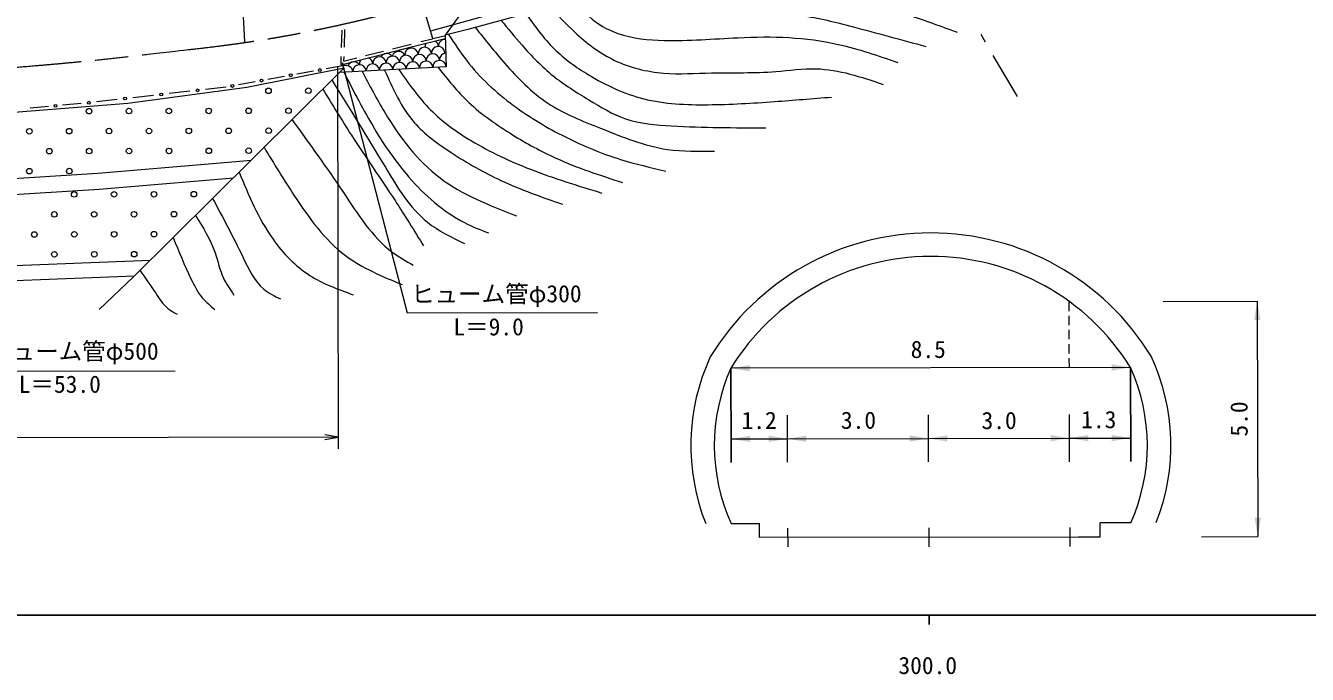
# Model space of a CAD drawing. Units: millimetres, scale not verified. Extents: x 40000 to 680000, y 20000 to 380000.
# Drawn here: x 271892 to 408222, y 198715 to 267638 of the extents above; entities that cross this region are included whole.
import ezdxf
from ezdxf.enums import TextEntityAlignment as Align

# ---------------------------------------------------------------- set-up
doc = ezdxf.new("R2010")
doc.units = ezdxf.units.MM
doc.header["$LTSCALE"] = 1000
doc.linetypes.add('CHAIN', pattern=[18.5, 12, -1.5, 3.5, -1.5])
for name, color, linetype, lineweight in [('M-BGD', 7, 'Continuous', 13), ('M-BMK', 2, 'CHAIN', 13), ('M-BMK-SRVR', 3, 'Continuous', 13), ('M-STR-HTXT', 7, 'Continuous', 13), ('M-STR-STR1', 1, 'Continuous', 13), ('M-STR-STRC', 7, 'Continuous', 13), ('M-TTL-BAND', 7, 'Continuous', 25), ('M-TTL-TXT', 7, 'Continuous', 13)]:
    doc.layers.add(name, color=color, linetype=linetype, lineweight=lineweight)
doc.styles.add('ＭＳ ゴシック', font='')
doc.styles.get('ＭＳ ゴシック').set_extended_font_data('MS Gothic')

# ---------------------------------------------------------------- blocks, each defined once
blk = doc.blocks.new('open_arrow')
at = {"color": 0, "linetype": 'Continuous', "lineweight": -2}
blk.add_lwpolyline([(7.5, 1.25), (0, 0), (7.5, -1.25)], dxfattribs=at)
blk = doc.blocks.new('filled_arrow')
at = {"color": 0, "linetype": 'Continuous', "lineweight": -2}
blk.add_solid([(7.5, 1.25), (0, 0), (7.5, -1.25)], dxfattribs=at)

msp = doc.modelspace()

# ---------------------------------------------------------------- linework, layer by layer
at = {"layer": 'M-BGD'}
for p, q in [((327497, 270553), (314958, 267047)), ((305818, 267232), (305760, 265356)), ((305515, 267168), (305459, 265302)), ((313088, 265417), (316525, 266283)), ((313935, 265939), (315182, 266254)), ((316513, 266615), (316629, 263280)), ((307234, 263942), (310056, 264653)), ((308031, 264452), (309949, 264935)), ((310056, 264653), (313088, 265417)), ((310925, 265181), (312887, 265675)), ((295407, 261096), (305760, 263154)), ((305760, 263154), (296023, 253494)), ((305625, 263370), (303852, 263047)), ((316629, 263280), (305267, 262664)), ((305430, 264359), (305403, 263480)), ((305403, 263480), (307234, 263942)), ((305730, 264349), (305715, 263868)), ((305715, 263868), (307127, 264224)), ((299420, 262240), (297647, 261917)), ((302522, 262805), (300749, 262482)), ((282778, 259392), (295407, 261096)), ((289357, 260672), (287152, 260421)), ((293215, 261111), (291010, 260860)), ((296318, 261675), (294545, 261353)), ((265419, 258036), (282778, 259392)), ((274331, 259058), (272358, 258888)), ((277782, 259356), (275810, 259186)), ((281641, 259795), (279436, 259544)), ((285499, 260233), (283294, 259983)), ((279581, 251952), (293025, 253103)), ((296023, 253494), (283358, 240953)), ((293025, 253103), (295878, 253350)), ((250630, 250141), (279581, 251952)), ((279706, 250257), (293170, 251409)), ((293170, 251409), (293989, 251480)), ((250689, 248441), (279706, 250257)), ((259877, 241714), (285130, 242738)), ((259928, 240115), (283476, 241070)), ((283358, 240953), (279713, 237472))]:
    msp.add_line(p, q, dxfattribs=at)
for centre, radius in [((296982, 261796), 150), ((300085, 262361), 150), ((303187, 262926), 150), ((286325, 260327), 150), ((290184, 260766), 150), ((293880, 261232), 150), ((297729, 260716), 295), ((301972, 260726), 295), ((275070, 259122), 150), ((278609, 259450), 150), ((282467, 259889), 150), ((278642, 258553), 295), ((282885, 258562), 295), ((287127, 258572), 295), ((291370, 258581), 295), ((295612, 258590), 295), ((299855, 258600), 295), ((272283, 256418), 295), ((276525, 256427), 295), ((280768, 256436), 295), ((285011, 256446), 295), ((289253, 256455), 295), ((293496, 256464), 295), ((297738, 256474), 295), ((274409, 254301), 295), ((278651, 254310), 295), ((282894, 254320), 295), ((287136, 254329), 295), ((291379, 254338), 295), ((295622, 254348), 295), ((272292, 252175), 295), ((276535, 252184), 295), ((277059, 249706), 295), ((281301, 249716), 295), ((285544, 249725), 295), ((289787, 249734), 295), ((274942, 247580), 295), ((279185, 247590), 295), ((283427, 247599), 295), ((287670, 247608), 295), ((272826, 245454), 295), ((277068, 245464), 295), ((281311, 245473), 295), ((285553, 245483), 295), ((274952, 243338), 295), ((279194, 243347), 295), ((283437, 243357), 295)]:
    msp.add_circle(centre, radius, dxfattribs=at)
for centre, start, end in [((315094, 265384), 3.10277, 61.37813), ((316514, 265461), 88.82705, 183.10277), ((310302, 263961), 38.93859, 149.87423), ((311571, 264195), 23.36981, 162.18693), ((312366, 263780), 3.10277, 183.10277), ((312934, 264553), 3.10277, 183.10277), ((313786, 263857), 3.10277, 183.10277), ((314354, 264630), 3.10277, 183.10277), ((315094, 265384), 148.84696, 183.10277), ((315206, 263934), 3.10277, 183.10277), ((315775, 264707), 3.10277, 183.10277), ((316627, 264011), 93.83714, 183.10277), ((305977, 262703), 3.10277, 115.97547), ((306811, 263078), 35.50857, 154.22129), ((307397, 262780), 3.10277, 183.10277), ((308105, 263549), 147.32179, 183.10277), ((308817, 262857), 3.10277, 183.10277), ((308105, 263549), 3.10277, 69.74282), ((309525, 263626), 3.10277, 183.10277), ((310238, 262934), 3.10277, 183.10277), ((310945, 263703), 3.10277, 183.10277), ((311658, 263011), 3.10277, 183.10277), ((313078, 263088), 3.10277, 183.10277), ((314499, 263165), 3.10277, 183.10277), ((315919, 263242), 3.10277, 183.10277)]:
    msp.add_arc(centre, 711, start, end, dxfattribs=at)
for points, knots in [([(337918, 273681), (338959, 273412), (339999, 273143), (341052, 272955), (343039, 272601), (345073, 272536), (347104, 272479), (349215, 272420), (351324, 272370), (353401, 272073), (355492, 271774), (357550, 271223), (359595, 270653), (361653, 270079), (363698, 269485), (365720, 268812), (367482, 268226), (369226, 267581), (370970, 266935)], [0, 0, 0, 0, 1, 1, 1, 2, 2, 2, 3, 3, 3, 4, 4, 4, 5, 5, 5, 6, 6, 6, 6]), ([(333004, 271748), (333905, 271093), (334806, 270437), (335777, 269866), (336467, 269460), (337193, 269096), (337948, 268891), (339624, 268436), (341445, 268765), (343229, 268938), (345428, 269150), (347571, 269126), (349735, 269057), (351298, 269007), (352872, 268935), (354422, 268718), (356242, 268462), (358030, 268007), (359811, 267540), (362434, 266852), (365042, 266138), (367651, 265424)], [0, 0, 0, 0, 1, 1, 1, 2, 2, 2, 3, 3, 3, 4, 4, 4, 5, 5, 5, 6, 6, 6, 7, 7, 7, 7]), ([(330004, 270624), (330577, 269912), (331149, 269201), (331828, 268598), (332706, 267817), (333762, 267218), (334875, 266821), (336449, 266259), (338135, 266101), (339808, 266062), (342436, 266002), (345033, 266235), (347642, 266359), (349458, 266446), (351281, 266479), (353098, 266371), (354852, 266267), (356600, 266031), (358312, 265648), (360463, 265167), (362555, 264453), (364647, 263738)], [0, 0, 0, 0, 1, 1, 1, 2, 2, 2, 3, 3, 3, 4, 4, 4, 5, 5, 5, 6, 6, 6, 7, 7, 7, 7]), ([(325099, 268932), (326037, 267615), (326975, 266299), (328110, 265175), (329183, 264111), (330433, 263220), (331745, 262427), (333592, 261309), (335562, 260386), (337630, 259867), (339845, 259311), (342172, 259217), (344476, 259239), (346849, 259262), (349198, 259407), (351550, 259576), (353569, 259722), (355591, 259885), (357612, 260049)], [0, 0, 0, 0, 1, 1, 1, 2, 2, 2, 3, 3, 3, 4, 4, 4, 5, 5, 5, 6, 6, 6, 6]), ([(327567, 269783), (328449, 268816), (329332, 267849), (330292, 266951), (331561, 265764), (332966, 264698), (334531, 263952), (336155, 263178), (337950, 262748), (339746, 262599), (341448, 262459), (343151, 262571), (344852, 262611), (347125, 262663), (349396, 262587), (351672, 262765), (353111, 262878), (354552, 263093), (355974, 263055), (358391, 262989), (360752, 262190), (363113, 261392)], [0, 0, 0, 0, 1, 1, 1, 2, 2, 2, 3, 3, 3, 4, 4, 4, 5, 5, 5, 6, 6, 6, 7, 7, 7, 7]), ([(319726, 267442), (320746, 266158), (321766, 264874), (322855, 263628), (324227, 262058), (325710, 260548), (327426, 259412), (329145, 258275), (331099, 257513), (333051, 256735), (335389, 255804), (337725, 254851), (340164, 254494), (341798, 254255), (343479, 254284), (345159, 254313)], [0, 0, 0, 0, 1, 1, 1, 2, 2, 2, 3, 3, 3, 4, 4, 4, 5, 5, 5, 5]), ([(322473, 268193), (323194, 267320), (323914, 266448), (324664, 265595), (325693, 264423), (326778, 263288), (327986, 262316), (329173, 261360), (330479, 260562), (331796, 259758), (333053, 258990), (334320, 258217), (335690, 257750), (337240, 257221), (338922, 257085), (340591, 256992), (343970, 256803), (347299, 256789), (350628, 256774)], [0, 0, 0, 0, 1, 1, 1, 2, 2, 2, 3, 3, 3, 4, 4, 4, 5, 5, 5, 6, 6, 6, 6]), ([(316876, 266706), (317484, 265771), (318091, 264836), (318772, 263956), (320184, 262130), (321912, 260541), (323777, 259164), (325517, 257880), (327377, 256780), (329307, 255815), (331198, 254869), (333157, 254052), (335172, 253426), (336750, 252935), (338364, 252562), (339977, 252188)], [0, 0, 0, 0, 1, 1, 1, 2, 2, 2, 3, 3, 3, 4, 4, 4, 5, 5, 5, 5]), ([(315740, 263232), (316781, 261930), (317822, 260628), (319022, 259490), (320419, 258163), (322032, 257059), (323688, 256042), (325184, 255123), (326716, 254276), (328304, 253555), (330581, 252522), (332975, 251749), (335369, 250977)], [0, 0, 0, 0, 1, 1, 1, 2, 2, 2, 3, 3, 3, 4, 4, 4, 4]), ([(304461, 261865), (306354, 258817), (308246, 255769), (310152, 252603), (311444, 250457), (312741, 248256), (314631, 246753), (315796, 245827), (317185, 245166), (318574, 244505)], [0, 0, 0, 0, 1, 1, 1, 2, 2, 2, 3, 3, 3, 3]), ([(305749, 262690), (306785, 260661), (307821, 258632), (308990, 256682), (310070, 254883), (311264, 253151), (312652, 251552), (314334, 249612), (316302, 247867), (318569, 246714), (319392, 246296), (320255, 245955), (321117, 245615)], [0, 0, 0, 0, 1, 1, 1, 2, 2, 2, 3, 3, 3, 4, 4, 4, 4]), ([(307679, 262795), (308451, 261324), (309223, 259854), (310091, 258414), (311672, 255793), (313573, 253275), (315966, 251463), (318349, 249658), (321220, 248552), (324091, 247447)], [0, 0, 0, 0, 1, 1, 1, 2, 2, 2, 3, 3, 3, 3]), ([(310071, 262925), (310954, 260938), (311837, 258952), (313215, 257364), (314312, 256100), (315724, 255089), (317160, 254155), (318874, 253041), (320624, 252038), (322450, 251189), (324561, 250208), (326774, 249433), (328987, 248658)], [0, 0, 0, 0, 1, 1, 1, 2, 2, 2, 3, 3, 3, 4, 4, 4, 4]), ([(311564, 263006), (312617, 261500), (313671, 259994), (314951, 258703), (316228, 257417), (317730, 256344), (319300, 255405), (321302, 254207), (323414, 253228), (325577, 252387), (328060, 251422), (330611, 250638), (333162, 249854)], [0, 0, 0, 0, 1, 1, 1, 2, 2, 2, 3, 3, 3, 4, 4, 4, 4]), ([(303491, 260902), (304497, 259259), (305504, 257615), (306551, 255997), (308064, 253661), (309662, 251379), (311183, 249048), (312221, 247458), (313223, 245845), (314225, 244231)], [0, 0, 0, 0, 1, 1, 1, 2, 2, 2, 3, 3, 3, 3]), ([(300218, 257655), (302063, 255115), (303909, 252575), (305692, 249903), (307231, 247597), (308723, 245194), (310892, 243576), (311584, 243060), (312344, 242624), (313105, 242188)], [0, 0, 0, 0, 1, 1, 1, 2, 2, 2, 3, 3, 3, 3]), ([(297251, 254712), (298310, 252974), (299368, 251237), (300506, 249508), (302040, 247177), (303719, 244862), (305898, 243228), (307692, 241885), (309824, 241002), (311957, 240120)], [0, 0, 0, 0, 1, 1, 1, 2, 2, 2, 3, 3, 3, 3]), ([(294599, 252084), (295627, 249606), (296656, 247129), (298211, 244940), (299273, 243445), (300580, 242084), (302109, 241107), (303522, 240204), (305123, 239628), (306724, 239052)], [0, 0, 0, 0, 1, 1, 1, 2, 2, 2, 3, 3, 3, 3]), ([(291775, 249288), (292864, 247258), (293952, 245229), (294997, 243060), (295603, 241804), (296194, 240500), (297214, 239655), (297733, 239225), (298363, 238914), (298993, 238603)], [0, 0, 0, 0, 1, 1, 1, 2, 2, 2, 3, 3, 3, 3]), ([(289960, 247490), (290752, 246201), (291544, 244912), (292040, 243493), (292351, 242601), (292545, 241658), (292941, 240808), (293236, 240177), (293642, 239598), (294048, 239019)], [0, 0, 0, 0, 1, 1, 1, 2, 2, 2, 3, 3, 3, 3]), ([(287576, 245129), (288180, 243662), (288785, 242195), (289479, 240743), (289820, 240030), (290182, 239321), (290684, 238728), (291077, 238265), (291554, 237874), (292032, 237483)], [0, 0, 0, 0, 1, 1, 1, 2, 2, 2, 3, 3, 3, 3]), ([(284054, 241642), (284621, 240840), (285188, 240039), (285737, 239198), (286110, 238626), (286475, 238035), (286989, 237616), (287291, 237369), (287645, 237181), (287999, 236994)], [0, 0, 0, 0, 1, 1, 1, 2, 2, 2, 3, 3, 3, 3])]:
    msp.add_open_spline(points, degree=3, knots=knots, dxfattribs=at)
at = {"layer": 'M-BMK'}
msp.add_open_spline([(265851, 262847), (269713, 263133), (273574, 263419), (277427, 263792), (280890, 264127), (284346, 264531), (287804, 264928), (290283, 265212), (292762, 265491), (295230, 265850), (297970, 266248), (300696, 266742), (303406, 267309), (306078, 267868), (308734, 268497), (311374, 269187), (314172, 269918), (316952, 270717), (319706, 271597), (322357, 272444), (324984, 273368), (327605, 274305), (330387, 275299), (333163, 276309), (335902, 277412), (338721, 278547), (341502, 279782), (344231, 281117), (347274, 282606), (350254, 284221), (353222, 285854), (355200, 286941), (357172, 288036), (359144, 289130)], degree=3, knots=[0, 0, 0, 0, 1, 1, 1, 2, 2, 2, 3, 3, 3, 4, 4, 4, 5, 5, 5, 6, 6, 6, 7, 7, 7, 8, 8, 8, 9, 9, 9, 10, 10, 10, 11, 11, 11, 11], dxfattribs=at)
at = {"layer": 'M-BMK-SRVR'}
for p, q in [((373993, 265883), (373523, 266684)), ((377387, 260102), (374815, 264482))]:
    msp.add_line(p, q, dxfattribs=at)
at = {"layer": 'M-STR-HTXT'}
msp.add_line((295210, 265905), (293409, 301055), dxfattribs=at)
at = {"layer": 'M-STR-STR1'}
for p, q in [((315190, 266256), (312896, 274074)), ((324798, 268828), (318938, 267226)), ((318938, 267226), (316513, 266615)), ((315203, 266259), (316539, 266595)), ((382893, 237311), (382890, 238332)), ((392890, 238333), (402890, 238355)), ((402890, 238355), (402946, 213355)), ((382896, 235811), (382894, 236811)), ((382899, 234311), (382897, 235311)), ((382903, 232811), (382900, 233811)), ((382906, 231311), (382904, 232311)), ((389406, 231325), (346906, 231232)), ((346926, 222171), (346906, 231232)), ((346906, 231232), (346926, 222171)), ((389428, 221325), (389406, 231325)), ((389406, 231325), (389428, 221325)), ((382928, 221311), (382917, 226311)), ((352928, 221245), (352917, 226245)), ((367928, 221278), (367917, 226278)), ((346923, 223732), (352923, 223745)), ((352923, 223745), (367922, 223778)), ((367922, 223778), (382922, 223811)), ((382922, 223811), (389422, 223825)), ((346928, 221232), (346926, 222171)), ((346926, 222171), (346928, 221232)), ((346942, 214732), (349942, 214738)), ((349946, 213238), (349942, 214738)), ((352943, 214245), (352948, 212245)), ((367943, 214278), (367948, 212278)), ((382943, 214311), (382945, 213538)), ((389442, 214825), (386192, 214818)), ((386196, 213318), (386192, 214818)), ((367946, 213278), (349946, 213238)), ((367946, 213278), (383882, 213313)), ((382945, 213538), (382948, 212311)), ((383882, 213313), (386196, 213318)), ((396946, 213342), (402946, 213355))]:
    msp.add_line(p, q, dxfattribs=at)
for centre, radius, start, end in [((368182, 218116), 27500, 31.59074, 148.58029), ((368182, 218116), 25000, 31.89562, 148.35682), ((365143, 223022), 22500, 155.2157, 201.63641), ((371205, 223035), 22500, 338.61603, 24.93148), ((365143, 223022), 20000, 155.76424, 204.4882), ((371205, 223035), 20000, 335.76424, 24.4882)]:
    msp.add_arc(centre, radius, start, end, dxfattribs=at)
at = {"layer": 'M-STR-STRC'}
msp.add_line((356018, 321343), (316513, 266615), dxfattribs=at)
at = {"layer": 'M-TTL-BAND'}
for p, q in [((40000, 205000), (579000, 205000)), ((368000, 205000), (368000, 204000))]:
    msp.add_line(p, q, dxfattribs=at)
at = {"layer": 'M-TTL-TXT'}
for p, q in [((305182, 222685), (305092, 263324)), ((305564, 263730), (312490, 237117)), ((312490, 237117), (332735, 237172)), ((267504, 230908), (287812, 230970)), ((305179, 223927), (203723, 223703))]:
    msp.add_line(p, q, dxfattribs=at)

# ---------------------------------------------------------------- block references
at = {"layer": 'M-STR-STR1', "xscale": 267, "yscale": 267}
for p, rotation in [((402890, 238355), 270.1), ((346906, 231232), 0.1), ((389406, 231325), 180.1), ((346923, 223732), 0.1), ((352923, 223745), 180.1), ((352923, 223745), 0.1), ((367922, 223778), 180.1), ((367922, 223778), 0.1), ((382922, 223811), 180.1), ((382922, 223811), 0.1), ((389422, 223825), 180.1), ((402946, 213355), 90.1)]:
    msp.add_blockref('filled_arrow', p, dxfattribs=dict(at, rotation=rotation))
at = {"layer": 'M-TTL-TXT', "xscale": 193, "yscale": 193, "rotation": 180.1}
msp.add_blockref('open_arrow', (305179, 223927), dxfattribs=at)

# ---------------------------------------------------------------- texts
at = {"layer": 'M-STR-STR1', "style": 'ＭＳ ゴシック'}
for s, rotation, p in [('8.5', 0.126, (366030, 231774)), ('1.2', 0.126, (348046, 224234)), ('3.0', 0.126, (358608, 224247)), ('3.0', 0.126, (373567, 224221)), ('1.3', 0.126, (384171, 224314)), ('5.0', 90.126, (402422, 223979))]:
    msp.add_text(s, height=1833, rotation=rotation, dxfattribs=at).set_placement(p, align=Align.BOTTOM_LEFT)
at = {"layer": 'M-TTL-BAND', "style": 'ＭＳ ゴシック'}
msp.add_text('300.0', height=1833, dxfattribs=at).set_placement((367844, 198195), align=Align.BOTTOM_CENTER)
at = {"layer": 'M-TTL-TXT', "style": 'ＭＳ ゴシック'}
for s, p in [('ヒューム管φ300', (312892, 237657)), ('L＝9.0', (317399, 234167)), ('ヒューム管φ500', (267905, 231558)), ('L＝53.0', (271163, 228065))]:
    msp.add_text(s, height=1833, rotation=0.126, dxfattribs=at).set_placement(p, align=Align.BOTTOM_LEFT)

doc.saveas('drawing.dxf')
